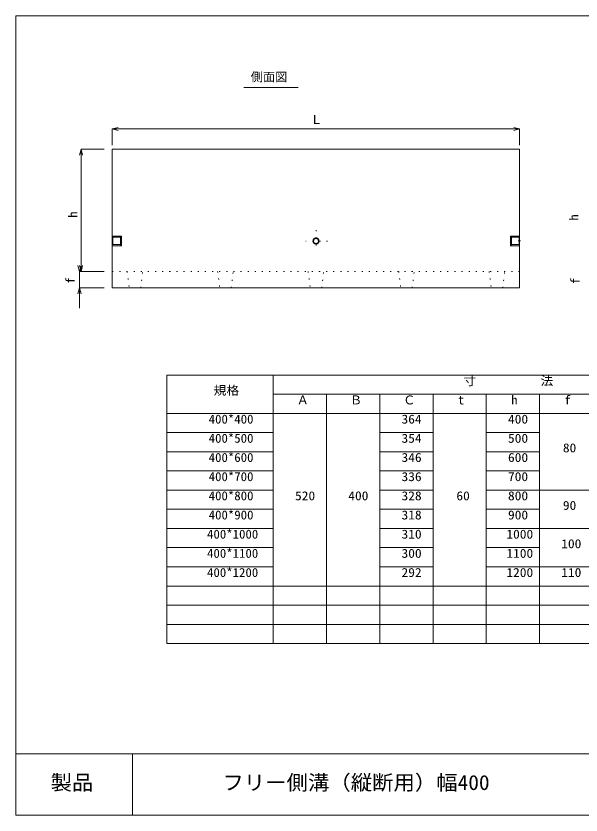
# Model space of a CAD drawing. Units: millimetres, scale not verified. Extents: x -162 to 6045, y 180 to 4102.
# Drawn here: x -162 to 2613, y 180 to 4102 of the extents above; entities that cross this region are included whole.
import ezdxf
from ezdxf.enums import TextEntityAlignment as Align

# ---------------------------------------------------------------- set-up
doc = ezdxf.new("R2010")
doc.units = ezdxf.units.MM
doc.header["$LTSCALE"] = 20
doc.linetypes.add('DOTTED', pattern=[1.75, 0.25, -1.5])
doc.layers.add('_0-0_', color=7, linetype='Continuous', lineweight=18)
doc.styles.add('ＭＳ ゴシック', font='')
doc.styles.get('ＭＳ ゴシック').set_extended_font_data('MS Gothic')

msp = doc.modelspace()

# ---------------------------------------------------------------- linework, layer by layer
at = {"layer": '_0-0_'}
for p, q in [((-161.72, 4102.25), (6045.25, 4102.25)), ((-161.72, 4102.25), (-161.72, 179.9)), ((957.62, 3751.58), (1224.29, 3751.58)), ((957.62, 3751.58), (1224.29, 3751.58)), ((311.33, 3448), (2311.33, 3448)), ((311.33, 3448), (311.33, 2768)), ((2311.33, 3448), (2311.33, 2768)), ((311.33, 3074), (311.33, 3122.11)), ((2311.33, 3074), (2311.33, 3122.11)), ((311.33, 2972.01), (311.33, 3024)), ((311.33, 3022.01), (311.33, 2973.64)), ((356.33, 3021.34), (311.33, 3021.34)), ((351.33, 3016.34), (356.33, 3021.34)), ((356.33, 2974.67), (356.33, 3021.34)), ((2266.33, 2974.67), (2266.33, 3021.34)), ((2271.33, 3016.34), (2266.33, 3021.34)), ((2266.33, 3021.34), (2311.33, 3021.34)), ((2311.33, 2972.01), (2311.33, 3024)), ((2311.33, 2972.01), (2311.33, 3024)), ((2311.33, 3022.01), (2311.33, 2973.64)), ((351.33, 3016.34), (311.33, 3016.34)), ((314, 3013), (311.33, 3013)), ((314, 3005), (311.33, 3005)), ((314, 2991), (311.33, 2991)), ((314, 2983), (311.33, 2983)), ((314, 2983), (314, 3013)), ((351.33, 2979.67), (351.33, 3016.34)), ((2271.33, 2979.67), (2271.33, 3016.34)), ((2271.33, 3016.34), (2311.33, 3016.34)), ((2303.76, 2998), (2315.21, 2998)), ((2308.67, 2983), (2308.67, 3013)), ((2308.67, 3013), (2311.33, 3013)), ((2308.67, 3005), (2311.33, 3005)), ((2308.67, 2991), (2311.33, 2991)), ((2308.67, 2983), (2311.33, 2983)), ((351.33, 2979.67), (311.33, 2979.67)), ((356.33, 2974.67), (311.33, 2974.67)), ((351.33, 2979.67), (356.33, 2974.67)), ((2271.33, 2979.67), (2266.33, 2974.67)), ((2266.33, 2974.67), (2311.33, 2974.67)), ((2271.33, 2979.67), (2311.33, 2979.67)), ((2311.33, 2768), (311.33, 2768)), ((579.08, 2339.4), (5379.08, 2339.4)), ((579.08, 2339.4), (579.08, 1021.75)), ((1101.96, 2339.4), (1101.96, 1021.75)), ((1101.96, 2245.28), (5379.08, 2245.28)), ((1363.39, 2245.28), (1363.39, 1021.75)), ((1624.83, 2245.28), (1624.83, 1021.75)), ((1886.27, 2245.28), (1886.27, 1021.75)), ((2147.71, 2245.28), (2147.71, 1021.75)), ((2409.15, 2245.28), (2409.15, 1021.75)), ((579.08, 2151.16), (5379.08, 2151.16)), ((579.08, 2057.04), (1101.96, 2057.04)), ((1624.83, 2057.04), (1886.27, 2057.04)), ((2147.71, 2057.04), (2409.15, 2057.04)), ((579.08, 1962.93), (1101.96, 1962.93)), ((1624.83, 1962.93), (1886.27, 1962.93)), ((2147.71, 1962.93), (2409.15, 1962.93)), ((579.08, 1868.81), (1101.96, 1868.81)), ((1624.83, 1868.81), (1886.27, 1868.81)), ((2147.71, 1868.81), (2409.15, 1868.81)), ((579.08, 1774.69), (1101.96, 1774.69)), ((1624.83, 1774.69), (1886.27, 1774.69)), ((2147.71, 1774.69), (2932.02, 1774.69)), ((579.08, 1680.57), (1101.96, 1680.57)), ((1624.83, 1680.57), (1886.27, 1680.57)), ((2147.71, 1680.57), (2409.15, 1680.57)), ((579.08, 1586.46), (1101.96, 1586.46)), ((1624.83, 1586.46), (1886.27, 1586.46)), ((2147.71, 1586.46), (2932.02, 1586.46)), ((579.08, 1492.34), (1101.96, 1492.34)), ((1624.83, 1492.34), (1886.27, 1492.34)), ((2147.71, 1492.34), (2409.15, 1492.34)), ((579.08, 1398.22), (1101.96, 1398.22)), ((1624.83, 1398.22), (1886.27, 1398.22)), ((2147.71, 1398.22), (2932.02, 1398.22)), ((579.08, 1304.1), (5379.08, 1304.1)), ((579.08, 1209.98), (5379.08, 1209.98)), ((579.08, 1115.87), (5379.08, 1115.87)), ((579.08, 1021.75), (5379.08, 1021.75)), ((-161.72, 179.9), (-161.72, 479.9)), ((-161.72, 479.9), (6045.25, 479.9)), ((410.47, 179.9), (410.47, 479.9)), ((6045.25, 179.9), (-161.72, 179.9)), ((-161.72, 179.9), (410.47, 179.9)), ((410.47, 179.9), (2634.94, 179.9))]:
    msp.add_line(p, q, dxfattribs=at)
at = {"layer": '_0-0_', "color": 4, "lineweight": 9}
for p, q in [((311.33, 3547.86), (340.31, 3555.62)), ((311.33, 3547.86), (2311.33, 3547.86)), ((311.33, 3547.86), (340.31, 3540.09)), ((311.33, 3547.86), (311.33, 3468.29)), ((2311.33, 3547.86), (2282.36, 3555.62)), ((2311.33, 3547.86), (2282.36, 3540.09)), ((2311.33, 3547.86), (2311.33, 3468.29)), ((157.68, 3448), (149.91, 3419.03)), ((157.68, 2848), (157.68, 3448)), ((157.68, 3448), (165.44, 3419.03)), ((157.68, 3448), (271.69, 3448)), ((149.91, 2848), (142.15, 2876.98)), ((149.91, 2848), (142.15, 2876.98)), ((149.91, 2848), (157.68, 2876.98)), ((149.91, 2848), (157.68, 2876.98)), ((157.68, 2848), (149.91, 2876.98)), ((157.68, 2848), (149.91, 2876.98)), ((157.68, 2848), (165.44, 2876.98)), ((157.68, 2848), (165.44, 2876.98)), ((149.91, 2768), (149.91, 2848)), ((149.91, 2848), (271.69, 2848)), ((149.91, 2768), (149.91, 2848)), ((149.91, 2848), (271.69, 2848)), ((157.68, 2848), (271.69, 2848)), ((157.68, 2848), (271.69, 2848)), ((149.91, 2768), (142.15, 2739.03)), ((149.91, 2768), (142.15, 2739.03)), ((149.91, 2768), (149.91, 2668)), ((149.91, 2768), (157.68, 2739.03)), ((149.91, 2768), (271.69, 2768)), ((149.91, 2768), (149.91, 2668)), ((149.91, 2768), (157.68, 2739.03)), ((149.91, 2768), (271.69, 2768))]:
    msp.add_line(p, q, dxfattribs=at)
at = {"layer": '_0-0_', "linetype": 'DOTTED'}
for p, q in [((1311.7, 3050.87), (1311.7, 2955.86)), ((1368.7, 2997.48), (1261.41, 2997.48)), ((2310.4, 2998), (2312.61, 2998)), ((2311.33, 2848), (311.33, 2848)), ((384.26, 2848), (394.26, 2768)), ((450.63, 2768), (460.63, 2848)), ((828.71, 2848), (838.71, 2768)), ((895.07, 2768), (905.07, 2848)), ((1273.15, 2848), (1283.15, 2768)), ((1339.52, 2768), (1349.52, 2848)), ((1717.6, 2848), (1727.6, 2768)), ((1783.96, 2768), (1793.96, 2848)), ((2162.04, 2848), (2172.04, 2768)), ((2228.41, 2768), (2238.41, 2848))]:
    msp.add_line(p, q, dxfattribs=at)
at = {"layer": '_0-0_'}
for radius in [15, 12]:
    msp.add_circle((1311.7, 2997.48), radius, dxfattribs=at)

# ---------------------------------------------------------------- texts
at = {"layer": '_0-0_', "style": 'ＭＳ ゴシック'}
for s, p in [('側面図', (990.96, 3768.24)), ('側面図', (990.96, 3768.24)), ('Ｌ', (1283.76, 3558.88)), ('Ａ', (1216.7, 2182.28)), ('Ｂ', (1478.14, 2182.28)), ('Ｃ', (1739.58, 2182.28)), ('t', (2009, 2182.28)), ('h', (2270.44, 2182.28)), ('f', (2531.88, 2182.28))]:
    msp.add_text(s, height=43.99, dxfattribs=at).set_placement(p, align=Align.BOTTOM_LEFT)
for s, p in [('h', (152.54, 3112.27)), ('h', (2612.7, 3098)), ('f', (140.09, 2788.71)), ('f', (2619.47, 2786.63))]:
    msp.add_text(s, height=43.99, rotation=90, dxfattribs=at).set_placement(p, align=Align.BOTTOM_LEFT)
for s, height, width, p in [('寸\u3000\u3000\u3000\u3000\u3000法', 43.99, 1.05, (2035.87, 2276.39)), ('規格', 43.99, 1.05, (808.57, 2229.33)), ('400*400', 43.99, 1.05, (784.6, 2088.16)), ('364', 43.99, 1.1, (1731.59, 2088.16)), ('400', 43.99, 1.1, (2254.46, 2088.16)), ('400*500', 43.99, 1.05, (784.6, 1994.04)), ('354', 43.99, 1.1, (1731.59, 1994.04)), ('500', 43.99, 1.1, (2254.46, 1994.04)), ('80', 43.99, 1.1, (2523.89, 1946.98)), ('400*600', 43.99, 1.05, (784.6, 1899.92)), ('346', 43.99, 1.1, (1731.59, 1899.92)), ('600', 43.99, 1.1, (2254.46, 1899.92)), ('400*700', 43.99, 1.05, (784.6, 1805.81)), ('336', 43.99, 1.1, (1731.59, 1805.81)), ('700', 43.99, 1.1, (2254.46, 1805.81)), ('400*800', 43.99, 1.05, (784.6, 1711.69)), ('520', 43.99, 1.1, (1208.71, 1711.69)), ('400', 43.99, 1.1, (1470.15, 1711.69)), ('328', 43.99, 1.1, (1731.59, 1711.69)), ('60', 43.99, 1.1, (2001.01, 1711.69)), ('800', 43.99, 1.1, (2254.46, 1711.69)), ('90', 43.99, 1.1, (2523.89, 1664.63)), ('400*900', 43.99, 1.05, (784.6, 1617.57)), ('318', 43.99, 1.1, (1731.59, 1617.57)), ('900', 43.99, 1.1, (2254.46, 1617.57)), ('400*1000', 43.99, 1.05, (776.61, 1523.45)), ('310', 43.99, 1.1, (1731.59, 1523.45)), ('1000', 43.99, 1.1, (2246.47, 1523.45)), ('100', 43.99, 1.1, (2515.9, 1476.39)), ('400*1100', 43.99, 1.05, (776.61, 1429.33)), ('300', 43.99, 1.1, (1731.59, 1429.33)), ('1100', 43.99, 1.1, (2246.47, 1429.33)), ('400*1200', 43.99, 1.05, (776.61, 1335.22)), ('292', 43.99, 1.1, (1731.59, 1335.22)), ('1200', 43.99, 1.1, (2246.47, 1335.22)), ('110', 43.99, 1.1, (2515.9, 1335.22)), ('製品', 73.31, 1.05, (8.26, 280.73)), ('フリー側溝（縦断用）幅400', 73.31, 1.05, (852.08, 280.73))]:
    msp.add_text(s, height=height, dxfattribs=dict(at, width=width)).set_placement(p, align=Align.BOTTOM_LEFT)

doc.saveas('drawing.dxf')
